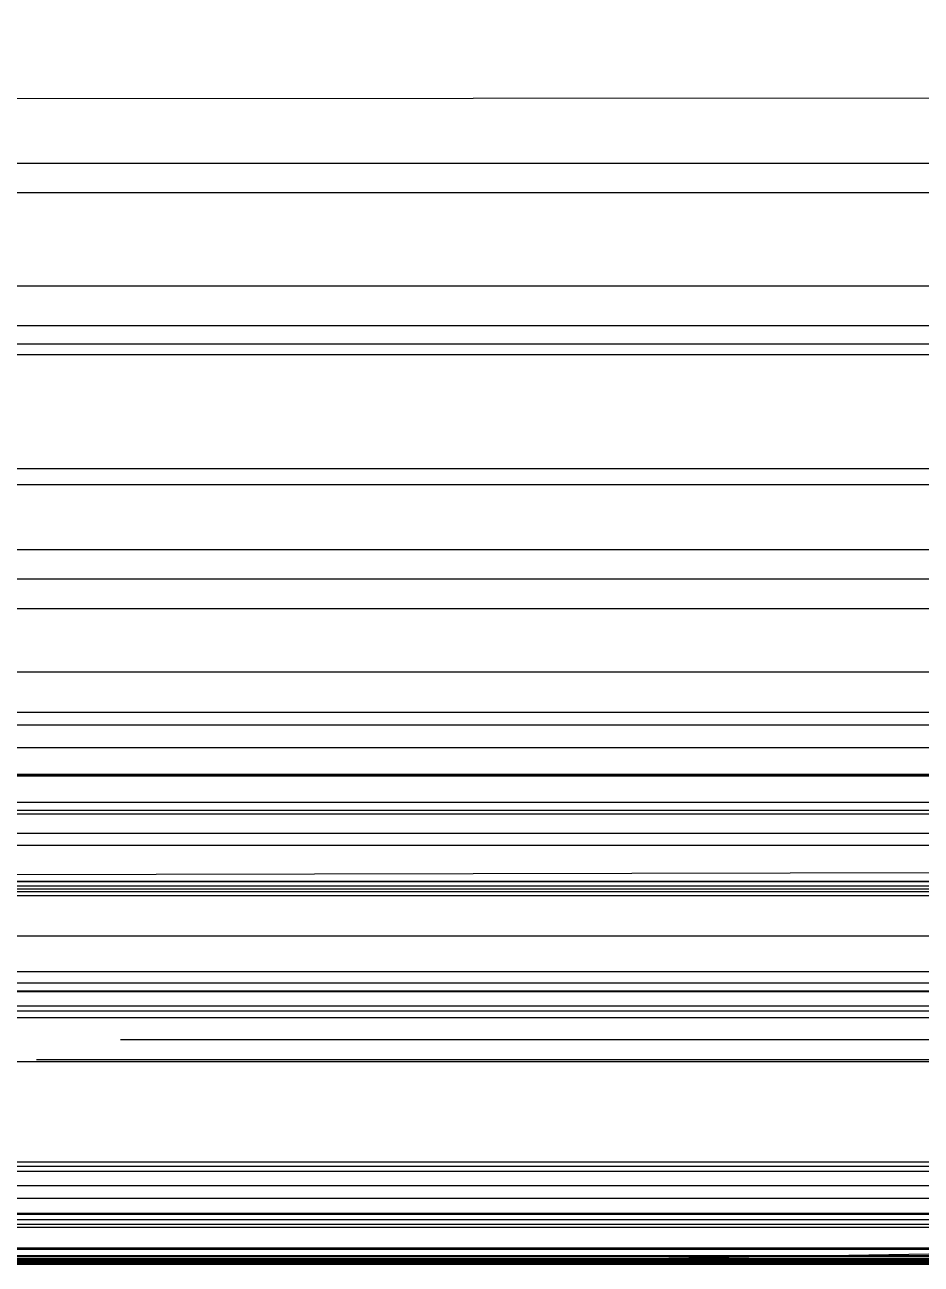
# Model space of a CAD drawing. Header units: metres. Extents: x -978944 to 1068394069015, y -937984 to 996528.
# Drawn here: x 63603 to 203903, y 0 to 194046 of the extents above; entities that cross this region are included whole.
import ezdxf

# ---------------------------------------------------------------- set-up
doc = ezdxf.new("R2010")
doc.units = ezdxf.units.M

msp = doc.modelspace()

# ---------------------------------------------------------------- linework, layer by layer
at = {"layer": 'MCD_Layer_0'}
for p, q in [((0, 0), (26753620474.790131, 493805.772657)), ((349280730858.413086, 489795.722191), (0, 15286.534545)), ((0, 182463.613281), (462020756.25, 485411.464844)), ((300767312905.074829, 465469.363704), (0, 14527.308397)), ((0, 0), (22915632290.344727, 449211.634243)), ((88639869237.940674, 253789.499274), (0, 7920.775482)), ((89313998642.169601, 249735.438261), (0, 7794.248155)), ((63675829771.457367, 223364.366608), (0, 6971.206467)), ((52289173226.511749, 199020.574513), (0, 6211.436216)), ((47014008310.515427, 184830.115712), (0, 5768.551706)), ((0, 0), (130808537902.637436, 182398.413364)), ((0, 172364.832865), (49817599937.904182, 173297.214202)), ((0, 172364.832865), (30461887207.475174, 172998.64265)), ((18626687792.005638, 171243.380537), (0, 167712.167107)), ((0, 60911.592611), (51488335.774742, 162044.28304)), ((15803694104.679592, 156339.062478), (0, 153115.191311)), ((0, 421.74966), (27579727807.50174, 154847.730673)), ((0, 421.74966), (35071858589.854568, 154604.053091)), ((0, 421.74966), (36570284746.325134, 154266.653364)), ((0, 421.74966), (9164287507.689554, 152940.484989)), ((36843897410.94603, 146229.184853), (0, 146914.015752)), ((0, 142446.706902), (12101863771.051388, 146854)), ((0, 144098.734837), (34240669309.420528, 144878.215017)), ((0, 144098.734837), (20937086646.328415, 144628.606195)), ((0, 142446.706902), (16283312130.701685, 75289.422558)), ((0, 0), (5597901715.854924, 126877.25)), ((0, 122082.523588), (8112077250.299516, 125859.75)), ((0, 124578.213734), (26190137735.584091, 125252.100625)), ((0, 124578.213734), (16014441134.13797, 125036.305384)), ((0, 122082.523588), (10914970486.691853, 64526.045602)), ((0, 579.371081), (7094604675.603262, 117566.681961)), ((0, 579.371081), (11947368952.750002, 117468.364444)), ((0, 2559.374152), (43120933400.620872, 114702.94388)), ((0, 111912.736754), (24941460066.74939, 112518.111675)), ((0, 111912.736754), (15250914220.879448, 112324.255661)), ((0, 107289.475048), (22328119974.225521, 107869.841138)), ((0, 107289.475048), (13652939384.025358, 107683.993569)), ((13932683715.338678, 102648.216085), (0, 102613.757761)), ((13927810443.664898, 0), (0, 102613.757761)), ((0, 0), (32641868368.34642, 93678.240891)), ((0, 92734.210352), (16485154138.838148, 93235.841953)), ((0, 459.012183), (4304146895.74773, 93143.308648)), ((0, 92734.210352), (10080150521.122362, 93075.207114)), ((0, 459.012183), (7248216545.054945, 93065.415671)), ((0, 86424.988596), (2810798803.485421, 53442.377537)), ((0, 84454.560849), (15680410581.653112, 84911.404945)), ((0, 84454.560849), (9588075280.635693, 84765.112173)), ((11314521923.860317, 80472.132608), (0, 80849.005412)), ((0, 76701.606606), (3358931436.331715, 79074.75)), ((0, 16005.074463), (8839917314.346695, 77035)), ((0, 76579.244951), (11558935110.170094, 76993.488724)), ((0, 76579.244951), (7067923344.428765, 76860.837628)), ((0, 76442.309936), (404707901.354217, 76802.622958)), ((0, 76701.606606), (4519512864.972837, 40540.211819)), ((8169145928.706838, 74553.330263), (0, 2326.810968)), ((0, 72325.049422), (9420078357.957432, 72716.280772)), ((0, 72325.049422), (5760080067.754249, 72590.998823)), ((3726733509.267536, 72555.348652), (0, 71059.183248)), ((0, 70514.489237), (10383090836.279324, 70895.926637)), ((0, 70514.489237), (6348931749.300486, 70773.780953)), ((0, 67490.928237), (8741677481.468708, 67856.010144)), ((0, 67490.928237), (5345259381.755517, 67739.101893)), ((0, 65613.909336), (2798935036.718834, 67644)), ((0, 65613.909336), (3766025936.060442, 34679.87048)), ((2457115728.609094, 61123.528331), (0, 59863.09874)), ((0, 58326.869926), (1881500471.989147, 60131.5)), ((3884094984.261226, 0), (0, 59936.875)), ((4557338114.866505, 59585.909682), (0, 59936.875)), ((0, 59232.265337), (6681436510.10307, 59552.673263)), ((0, 59232.265337), (4085487169.360988, 59450.070725)), ((0, 12338.599691), (5118728379.185079, 59387.666667)), ((3318260947.170003, 21553.557995), (0, 58713.445268)), ((0, 58326.869926), (2531598441.287042, 30828.345926)), ((0, 57716.014318), (6031341372.639164, 58028.220315)), ((0, 57716.014318), (3687974547.792758, 57928.244237)), ((0, 1223.977825), (12898933248.960606, 54854.761905)), ((0, 266.633925), (1484042850.151756, 54105.679221)), ((0, 266.633925), (2499139597.365385, 54060.432252)), ((0, 51422.733518), (1573866615.216766, 53013.75)), ((0, 51422.733518), (2117670619.377586, 27179.202644)), ((0, 45814.501889), (1208358723.557474, 47232)), ((0, 45814.501889), (1625872066.797625, 24215.002698)), ((0, 44029.480355), (1093414693.846165, 45391.75)), ((0, 44029.480355), (1471212458.264676, 23271.539396)), ((0, 0), (6930112089.87473, 43345.065692)), ((3766823517.405374, 43024.347492), (0, 278.355764)), ((0, 42809.976622), (823171227.488486, 42642.099464)), ((1985851768.83411, 21241.015273), (0, 42643.400837)), ((2376581222.011322, 42099.423731), (0, 1313.923879)), ((0, 40433.732588), (900766145.178899, 41684.75)), ((0, 910.536665), (5562536379.067723, 40807.334037)), ((0, 40433.732588), (1211999785.834862, 21371.026713)), ((0, 38610.154007), (1075635422.139504, 39804.75)), ((1316766926.722291, 5731.861009), (0, 39643.599906)), ((0, 38610.154007), (1447290074.396115, 20407.184296)), ((0, 782.896651), (4149183386.306761, 35086.91787)), ((78573.761776, 35160.268277), (747596979.781519, 36248.125)), ((78573.761776, 35160.268277), (1005880304.713386, 18583.76619)), ((0, 31714.686607), (1316766926.722291, 31673.123366)), ((65444.392538, 32040.894844), (73259030.641774, 32191.920522)), ((4798259443.899145, 21488.276203), (0, 0)), ((0, 0), (1717268509.923693, 21357.29322)), ((0, 10320.704575), (3265345.153505, 10379.082796)), ((0, 10320.704575), (4376076.73328, 10344.558042)), ((0, 10320.704575), (2000345.298761, 10277.391701)), ((2571.137916, 36.094062), (3242204.91226, 10376.885767)), ((2571.137916, 36.094062), (4376076.73328, 10344.558042)), ((2571.137916, 36.094062), (4088109.286671, 10275.822394)), ((107987.792478, 0), (732774.306102, 10388.8125)), ((107987.792478, 0), (4617763.697397, 10356.798637)), ((18626687792.005638, 3546.566532), (0, 15.353102)), ((15803694104.679592, 3237.887998), (0, 14.016831)), ((3726733509.267536, 1502.670471), (0, 6.505067)), ((2457115728.609094, 1265.90972), (0, 5.480129)), ((90112, 0.000001), (90112.000001, 0.000001)), ((90112, 0), (90112.000001, 0.000001)), ((90112, 0.000001), (90112.000002, 0.000001)), ((134144, 0.000001), (134144.000001, 0.000001)), ((134144, 0.000001), (134144.000002, 0.000001)), ((134144, 0), (134144.000002, 0.000001)), ((134144.000001, 0.000001), (134144, 0)), ((134144.000001, 0.000001), (134144, 0.000001)), ((134144.000001, 0), (134144, 0.000001)), ((134144.000001, 0.000001), (134144, 0.000001)), ((134144, 0), (134144.000001, 0.000001)), ((134144.000001, 0), (134144, 0.000001)), ((134144.000001, 0.000001), (134144, 0)), ((134144, 0.000001), (134144.000001, 0.000001)), ((134144.000001, 0.000001), (134144, 0.000001)), ((134144.000002, 0.000001), (134144, 0)), ((134144.000001, 0.000001), (134144, 0.000001)), ((134144.000001, 0), (134144, 0.000001)), ((134144.000001, 0.000001), (134144, 0.000001)), ((134144, 0), (134144.000002, 0.000001)), ((134144.000001, 0), (134144, 0.000001)), ((134144, 0), (134144.000001, 0.000001)), ((134144.000001, 0), (134144, 0.000001)), ((134144.000001, 0.000001), (134144, 0.000001)), ((134144.000002, 0), (134144, 0.000001)), ((134144.000002, 0.000001), (134144, 0.000001)), ((134144.000002, 0.000001), (134144, 0.000001)), ((134144.000002, 0), (134144, 0.000001)), ((134144.000002, 0), (134144, 0.000001)), ((134144.000002, 0.000001), (134144, 0.000001)), ((134144.000001, 0.000001), (134144, 0)), ((134144, 0.000001), (134144.000001, 0.000001)), ((134144, 0), (134144.000001, 0.000001)), ((134144, 0.000001), (134144.000002, 0.000001)), ((134144.000002, 0.000001), (134144, 0.000001)), ((134144.000002, 0.000001), (134144, 0.000001)), ((134144, 0.000001), (134144.000001, 0.000001)), ((134144.000001, 0), (134144, 0.000001)), ((134144.000002, 0.000001), (134144, 0.000001)), ((134144.000002, 0.000001), (134144, 0.000001)), ((134144, 0), (134144.000002, 0.000001)), ((134144, 0), (134144.000002, 0.000001)), ((134144, 0), (134144.000001, 0.000001)), ((134144.000001, 0), (134144, 0.000001)), ((134144, 0.000001), (134144.000002, 0.000001)), ((134144, 0.000001), (134144.000002, 0.000001)), ((134144, 0), (134144.000001, 0.000001)), ((134144, 0.000001), (134144.000001, 0.000001)), ((134144, 0.000001), (134144.000002, 0.000001)), ((134144, 0.000001), (134144.000002, 0.000001)), ((134144, 0.000001), (134144.000002, 0.000001)), ((134144, 0.000001), (134144.000002, 0.000001)), ((134144, 0), (134144.000002, 0.000001)), ((134144, 0.000001), (134144.000001, 0.000001)), ((134144.000001, 0), (134144, 0)), ((134144.000001, 0), (134144.000002, 0.000001)), ((134144.000001, 0.000001), (134144.000002, 0.000001)), ((134144.000001, 0.000001), (134144.000002, 0.000001)), ((134144.000001, 0.000001), (134144.000002, 0.000001)), ((134144.000001, 0.000001), (134144.000003, 0.000001)), ((134144.000001, 0), (134144.000002, 0.000001)), ((134144.000001, 0), (134144.000002, 0.000001)), ((134144.000001, 0), (134144.000001, 0.000001)), ((134144.000001, 0.000001), (134144.000002, 0.000001)), ((134144.000001, 0), (134144.000002, 0.000001)), ((134144.000001, 0), (134144.000002, 0.000001)), ((134144.000001, 0.000001), (134144.000002, 0.000001)), ((134144.000001, 0.000001), (134144.000002, 0.000001)), ((134144.000002, 0.000001), (134144.000001, 0)), ((134144.000002, 0.000001), (134144.000001, 0.000001)), ((134144.000001, 0), (134144.000003, 0.000001)), ((134144.000001, 0), (134144.000002, 0.000001)), ((134144.000003, 0.000001), (134144.000001, 0.000001)), ((134144.000003, 0), (134144.000001, 0.000001)), ((134144.000003, 0.000001), (134144.000001, 0.000001)), ((134144.000002, 0.000001), (134144.000001, 0.000001)), ((134144.000002, 0), (134144.000001, 0.000001)), ((134144.000002, 0.000001), (134144.000001, 0.000001)), ((134144.000001, 0), (134144.000003, 0.000001)), ((134144.000001, 0), (134144.000003, 0.000001)), ((134144.000003, 0), (134144.000001, 0.000001)), ((134144.000003, 0.000001), (134144.000001, 0.000001)), ((134144.000003, 0.000001), (134144.000001, 0)), ((134144.000002, 0.000001), (134144.000001, 0.000001)), ((134144.000001, 0.000001), (134144.000002, 0.000001)), ((134144.000002, 0), (134144.000001, 0.000001)), ((134144.000003, 0.000001), (134144.000001, 0.000001)), ((134144.000003, 0.000001), (134144.000001, 0.000001)), ((134144.000002, 0.000001), (134144.000001, 0)), ((134144.000002, 0.000001), (134144.000001, 0.000001)), ((134144.000002, 0), (134144.000001, 0.000001)), ((134144.000003, 0.000001), (134144.000001, 0)), ((134144.000001, 0.000001), (134144.000003, 0.000001)), ((134144.000001, 0.000001), (134144.000003, 0.000001)), ((134144.000002, 0), (134144.000001, 0.000001)), ((134144.000003, 0), (134144.000001, 0.000001)), ((134144.000003, 0.000001), (134144.000001, 0.000001)), ((134144.000003, 0.000001), (134144.000001, 0.000001)), ((134144.000001, 0), (134144.000001, 0.000001)), ((134144.000002, 0), (134144.000001, 0.000001)), ((134144.000002, 0.000001), (134144.000001, 0.000001)), ((134144.000002, 0), (134144.000001, 0.000001)), ((134144.000002, 0.000001), (134144.000001, 0.000001)), ((134144.000001, 0), (134144.000002, 0.000001)), ((134144.000001, 0.000001), (134144.000002, 0.000001)), ((134144.000001, 0.000001), (134144.000002, 0.000001)), ((134144.000001, 0.000001), (134144.000002, 0.000001)), ((134144.000001, 0), (134144.000003, 0.000001)), ((134144.000003, 0), (134144.000001, 0.000001)), ((134144.000003, 0), (134144.000001, 0.000001)), ((134144.000003, 0.000001), (134144.000001, 0.000001)), ((134144.000002, 0.000001), (134144.000001, 0)), ((134144.000003, 0), (134144.000001, 0.000001)), ((134144.000003, 0.000001), (134144.000001, 0.000001)), ((134144.000003, 0.000001), (134144.000001, 0)), ((134144.000003, 0), (134144.000001, 0.000001)), ((134144.000003, 0.000001), (134144.000001, 0.000001)), ((134144.000003, 0.000001), (134144.000001, 0.000001)), ((134144.000001, 0.000001), (134144.000003, 0.000001)), ((134144.000001, 0.000001), (134144.000003, 0.000001)), ((134144.000001, 0), (134144.000003, 0.000001)), ((134144.000001, 0.000001), (134144.000002, 0.000001)), ((134144.000001, 0), (134144.000002, 0.000001)), ((134144.000001, 0.000001), (134144.000002, 0.000001)), ((134144.000001, 0.000001), (134144.000003, 0.000001)), ((134144.000001, 0.000001), (134144.000003, 0.000001)), ((134144.000003, 0.000001), (134144.000002, 0)), ((134144.000002, 0.000001), (134144.000003, 0.000001)), ((134144.000002, 0.000001), (134144.000003, 0.000001)), ((134144.000002, 0), (134144.000002, 0.000001)), ((134144.000003, 0), (134144.000002, 0.000001)), ((134144.000003, 0.000001), (134144.000002, 0.000001)), ((134144.000003, 0.000001), (134144.000002, 0.000001)), ((134144.000003, 0.000001), (134144.000002, 0.000001)), ((134144.000003, 0), (134144.000002, 0.000001)), ((134144.000003, 0.000001), (134144.000002, 0.000001)), ((134144.000002, 0.000001), (134144.000003, 0.000001)), ((134144.000002, 0.000001), (134144.000003, 0.000001)), ((134144.000002, 0.000001), (134144.000003, 0.000001)), ((134144.000002, 0.000001), (134144.000003, 0.000001)), ((134144.000003, 0), (134144.000002, 0.000001)), ((134144.000003, 0.000001), (134144.000002, 0.000001)), ((134144.000003, 0), (134144.000002, 0.000001)), ((134144.000003, 0.000001), (134144.000002, 0)), ((134144.000002, 0), (134144.000003, 0.000001)), ((134144.000002, 0.000001), (134144.000003, 0.000001)), ((134144.000002, 0.000001), (134144.000004, 0.000001)), ((134144.000002, 0.000001), (134144.000003, 0.000001)), ((134144.000003, 0), (134144.000002, 0.000001)), ((134144.000003, 0), (134144.000002, 0.000001)), ((134144.000004, 0.000001), (134144.000002, 0.000001)), ((134144.000004, 0.000001), (134144.000002, 0.000001)), ((134144.000002, 0.000001), (134144.000003, 0.000001)), ((134144.000002, 0.000001), (134144.000004, 0.000001)), ((134144.000002, 0.000001), (134144.000003, 0.000001)), ((134144.000002, 0.000001), (134144.000004, 0.000001)), ((134144.000002, 0), (134144.000003, 0.000001)), ((134144.000003, 0), (134144.000002, 0.000001)), ((134144.000003, 0.000001), (134144.000002, 0)), ((134144.000003, 0.000001), (134144.000002, 0.000001)), ((134144.000004, 0), (134144.000002, 0.000001)), ((134144.000004, 0), (134144.000002, 0.000001)), ((134144.000004, 0.000001), (134144.000002, 0.000001)), ((134144.000003, 0.000001), (134144.000002, 0)), ((134144.000002, 0), (134144.000003, 0.000001)), ((134144.000002, 0.000001), (134144.000003, 0.000001)), ((134144.000002, 0.000001), (134144.000004, 0.000001)), ((134144.000002, 0.000001), (134144.000003, 0.000001)), ((134144.000004, 0), (134144.000002, 0.000001)), ((134144.000004, 0), (134144.000002, 0.000001)), ((134144.000003, 0.000001), (134144.000002, 0.000001)), ((134144.000003, 0.000001), (134144.000002, 0.000001)), ((134144.000003, 0.000001), (134144.000002, 0)), ((134144.000004, 0), (134144.000002, 0.000001)), ((134144.000004, 0), (134144.000002, 0.000001)), ((134144.000003, 0.000001), (134144.000002, 0.000001)), ((134144.000003, 0.000001), (134144.000002, 0.000001)), ((134144.000003, 0.000001), (134144.000002, 0)), ((134144.000004, 0), (134144.000002, 0.000001)), ((134144.000004, 0.000001), (134144.000002, 0.000001)), ((134144.000004, 0.000001), (134144.000002, 0)), ((134144.000002, 0.000001), (134144.000003, 0.000001)), ((134144.000002, 0.000001), (134144.000003, 0.000001)), ((134144.000002, 0.000001), (134144.000003, 0.000001)), ((134144.000003, 0.000001), (134144.000002, 0.000001)), ((134144.000003, 0.000001), (134144.000002, 0)), ((134144.000003, 0.000001), (134144.000002, 0.000001)), ((134144.000004, 0), (134144.000002, 0.000001)), ((134144.000004, 0), (134144.000002, 0.000001)), ((134144.000003, 0.000001), (134144.000002, 0.000001)), ((134144.000003, 0.000001), (134144.000002, 0.000001)), ((134144.000003, 0.000001), (134144.000002, 0)), ((134144.000003, 0), (134144.000002, 0.000001)), ((134144.000003, 0.000001), (134144.000002, 0.000001)), ((134144.000003, 0), (134144.000002, 0.000001)), ((134144.000003, 0.000001), (134144.000002, 0.000001)), ((134144.000003, 0), (134144.000002, 0.000001)), ((134144.000003, 0), (134144.000002, 0.000001)), ((134144.000003, 0), (134144.000002, 0.000001)), ((134144.000003, 0.000001), (134144.000002, 0.000001)), ((134144.000003, 0.000001), (134144.000002, 0.000001)), ((134144.000003, 0.000001), (134144.000002, 0)), ((134144.000004, 0), (134144.000002, 0.000001)), ((134144.000004, 0), (134144.000002, 0.000001)), ((134144.000003, 0.000001), (134144.000002, 0.000001)), ((134144.000003, 0.000001), (134144.000002, 0.000001)), ((134144.000003, 0.000001), (134144.000002, 0)), ((134144.000004, 0), (134144.000003, 0.000001)), ((134144.000003, 0.000001), (134144.000004, 0.000001)), ((134144.000003, 0.000001), (134144.000004, 0.000001)), ((134144.000004, 0.000001), (134144.000003, 0)), ((134144.000004, 0.000001), (134144.000003, 0.000001)), ((134144.000005, 0.000001), (134144.000003, 0.000001)), ((134144.000005, 0), (134144.000003, 0.000001)), ((134144.000005, 0.000001), (134144.000003, 0.000001)), ((134144.000003, 0), (134144.000004, 0.000001)), ((134144.000004, 0), (134144.000003, 0.000001)), ((134144.000003, 0), (134144.000004, 0.000001)), ((134144.000004, 0.000001), (134144.000003, 0.000001)), ((134144.000004, 0), (134144.000003, 0.000001)), ((134144.000004, 0.000001), (134144.000003, 0.000001)), ((134144.000004, 0), (134144.000003, 0.000001)), ((134144.000004, 0), (134144.000003, 0.000001)), ((134144.000004, 0.000001), (134144.000003, 0.000001)), ((134144.000004, 0.000001), (134144.000003, 0.000001)), ((134144.000004, 0.000001), (134144.000003, 0)), ((134144.000005, 0), (134144.000003, 0.000001)), ((134144.000005, 0), (134144.000003, 0.000001)), ((134144.000004, 0.000001), (134144.000003, 0.000001)), ((134144.000004, 0.000001), (134144.000003, 0.000001)), ((134144.000004, 0.000001), (134144.000003, 0)), ((134144.000005, 0), (134144.000003, 0.000001)), ((134144.000005, 0), (134144.000003, 0.000001)), ((134144.000004, 0.000001), (134144.000003, 0.000001)), ((134144.000004, 0.000001), (134144.000003, 0.000001)), ((134144.000004, 0.000001), (134144.000003, 0)), ((134144.000004, 0), (134144.000005, 0.000001)), ((134144.000005, 0.000001), (134144.000004, 0)), ((134144.000005, 0.000001), (134144.000004, 0.000001)), ((134144.000004, 0.000001), (134144.000005, 0.000001)), ((134144.000004, 0.000001), (134144.000005, 0.000001)), ((134144.000004, 0), (134144.000005, 0.000001)), ((134144.000005, 0.000001), (134144.000004, 0)), ((134144.000005, 0), (134144.000004, 0.000001)), ((134144.000005, 0), (134144.000004, 0.000001)), ((134144.000005, 0.000001), (134144.000004, 0.000001)), ((134144.000005, 0.000001), (134144.000004, 0.000001)), ((134144.000005, 0.000001), (134144.000004, 0)), ((134145.999542, 0), (134145.999544, 0.000001)), ((134145.999544, 0.000001), (134145.999542, 0)), ((134145.999543, 0.000001), (134145.999542, 0.000001)), ((134145.999544, 0), (134145.999542, 0.000001)), ((134145.999544, 0.000001), (134145.999542, 0.000001)), ((134145.999543, 0), (134145.999542, 0.000001)), ((134145.999542, 0.000001), (134145.999543, 0.000001)), ((134145.999544, 0.000001), (134145.999542, 0.000001)), ((134145.999543, 0), (134145.999542, 0.000001)), ((134145.999543, 0.000001), (134145.999542, 0.000001)), ((134145.999542, 0), (134145.999544, 0.000001)), ((134145.999543, 0), (134145.999542, 0.000001)), ((134145.999543, 0.000001), (134145.999542, 0.000001)), ((134145.999542, 0.000001), (134145.999543, 0.000001)), ((134145.999542, 0.000001), (134145.999544, 0.000001)), ((134145.999542, 0), (134145.999544, 0.000001)), ((134145.999542, 0.000001), (134145.999544, 0.000001)), ((134145.999542, 0.000001), (134145.999544, 0.000001)), ((134145.999544, 0), (134145.999542, 0.000001)), ((134145.999544, 0.000001), (134145.999542, 0.000001)), ((134145.999543, 0.000001), (134145.999542, 0)), ((134145.999544, 0), (134145.999542, 0.000001)), ((134145.999544, 0.000001), (134145.999542, 0.000001)), ((134145.999544, 0.000001), (134145.999542, 0.000001)), ((134145.999543, 0.000001), (134145.999542, 0.000001)), ((134145.999542, 0), (134145.999544, 0.000001)), ((134145.999542, 0), (134145.999543, 0.000001)), ((134145.999542, 0), (134145.999543, 0.000001)), ((134145.999542, 0.000001), (134145.999543, 0.000001)), ((134145.999542, 0), (134145.999544, 0.000001)), ((134145.999542, 0), (134145.999544, 0.000001)), ((134145.999542, 0.000001), (134145.999544, 0.000001)), ((134145.999544, 0.000001), (134145.999543, 0)), ((134145.999544, 0.000001), (134145.999543, 0.000001)), ((134145.999543, 0), (134145.999544, 0.000001)), ((134145.999544, 0), (134145.999543, 0.000001)), ((134145.999543, 0), (134145.999544, 0.000001)), ((134145.999544, 0.000001), (134145.999543, 0.000001)), ((134145.999544, 0), (134145.999543, 0.000001)), ((134145.999543, 0), (134145.999543, 0.000001)), ((134145.999544, 0.000001), (134145.999543, 0.000001)), ((134145.999545, 0.000001), (134145.999543, 0)), ((134145.999543, 0), (134145.999543, 0.000001)), ((134145.999543, 0.000001), (134145.999544, 0.000001)), ((134145.999543, 0.000001), (134145.999545, 0.000001)), ((134145.999543, 0.000001), (134145.999544, 0.000001)), ((134145.999544, 0), (134145.999543, 0.000001)), ((134145.999544, 0.000001), (134145.999543, 0.000001)), ((134145.999545, 0.000001), (134145.999543, 0)), ((134145.999545, 0), (134145.999543, 0.000001)), ((134145.999545, 0), (134145.999543, 0.000001)), ((134145.999545, 0.000001), (134145.999543, 0.000001)), ((134145.999544, 0.000001), (134145.999543, 0)), ((134145.999543, 0.000001), (134145.999544, 0.000001)), ((134145.999543, 0.000001), (134145.999544, 0.000001)), ((134145.999543, 0), (134145.999544, 0.000001)), ((134145.999545, 0), (134145.999543, 0.000001)), ((134145.999545, 0.000001), (134145.999543, 0.000001)), ((134145.999545, 0.000001), (134145.999543, 0)), ((134145.999543, 0.000001), (134145.999544, 0.000001)), ((134145.999543, 0), (134145.999544, 0.000001)), ((134145.999543, 0.000001), (134145.999545, 0.000001)), ((134145.999543, 0.000001), (134145.999544, 0.000001)), ((134145.999545, 0.000001), (134145.999543, 0.000001)), ((134145.999543, 0.000001), (134145.999544, 0.000001)), ((134145.999545, 0.000001), (134145.999544, 0.000001)), ((134145.999544, 0), (134145.999546, 0.000001)), ((134145.999545, 0), (134145.999544, 0.000001)), ((134145.999544, 0), (134145.999544, 0.000001)), ((134145.999545, 0.000001), (134145.999544, 0.000001)), ((134145.999544, 0), (134145.999545, 0.000001)), ((134145.999545, 0), (134145.999544, 0.000001)), ((134145.999546, 0.000001), (134145.999544, 0)), ((134145.999546, 0.000001), (134145.999544, 0.000001)), ((134145.999545, 0.000001), (134145.999544, 0.000001)), ((134145.999545, 0.000001), (134145.999544, 0.000001)), ((134145.999544, 0.000001), (134145.999545, 0.000001)), ((134145.999544, 0.000001), (134145.999545, 0.000001)), ((134145.999544, 0), (134145.999545, 0.000001)), ((134145.999545, 0), (134145.999544, 0.000001)), ((134145.999545, 0), (134145.999544, 0.000001)), ((134145.999545, 0.000001), (134145.999544, 0.000001)), ((134145.999545, 0.000001), (134145.999544, 0.000001)), ((134145.999544, 0), (134145.999546, 0.000001)), ((134145.999544, 0), (134145.999545, 0.000001)), ((134145.999544, 0), (134145.999544, 0.000001)), ((134145.999544, 0.000001), (134145.999545, 0.000001)), ((134145.999544, 0), (134145.999546, 0.000001)), ((134145.999544, 0), (134145.999546, 0.000001)), ((134145.999544, 0.000001), (134145.999546, 0.000001)), ((134145.999546, 0), (134145.999544, 0.000001)), ((134145.999546, 0), (134145.999544, 0.000001)), ((134145.999546, 0.000001), (134145.999544, 0.000001)), ((134145.999545, 0.000001), (134145.999544, 0)), ((134145.999544, 0), (134145.999545, 0.000001)), ((134145.999545, 0.000001), (134145.999544, 0.000001)), ((134145.999545, 0), (134145.999544, 0.000001)), ((134145.999545, 0.000001), (134145.999544, 0.000001)), ((134145.999545, 0), (134145.999544, 0.000001)), ((134145.999544, 0), (134145.999544, 0.000001)), ((134145.999545, 0.000001), (134145.999544, 0.000001)), ((134145.999545, 0.000001), (134145.999544, 0.000001)), ((134145.999546, 0), (134145.999545, 0.000001)), ((134145.999546, 0), (134145.999545, 0.000001)), ((134145.999545, 0.000001), (134145.999546, 0.000001)), ((134145.999546, 0), (134145.999545, 0.000001)), ((134145.999546, 0), (134145.999545, 0.000001)), ((134145.999546, 0.000001), (134145.999545, 0.000001)), ((134145.999546, 0.000001), (134145.999545, 0)), ((134145.999545, 0.000001), (134145.999546, 0.000001)), ((134145.999546, 0.000001), (134145.999545, 0.000001)), ((134145.999547, 0), (134145.999545, 0.000001)), ((134145.999547, 0), (134145.999545, 0.000001)), ((134145.999547, 0.000001), (134145.999545, 0.000001)), ((134145.999547, 0.000001), (134145.999545, 0.000001)), ((134145.999546, 0.000001), (134145.999545, 0)), ((134145.999547, 0), (134145.999545, 0.000001)), ((134145.999547, 0), (134145.999545, 0.000001)), ((134145.999547, 0.000001), (134145.999545, 0.000001)), ((134145.999546, 0.000001), (134145.999545, 0)), ((134145.999547, 0), (134145.999545, 0.000001)), ((134145.999547, 0), (134145.999545, 0.000001)), ((134145.999547, 0.000001), (134145.999545, 0.000001)), ((134145.999546, 0.000001), (134145.999545, 0)), ((134145.999546, 0), (134145.999547, 0.000001)), ((134145.999546, 0), (134145.999547, 0.000001)), ((134145.999548, 0.000001), (134145.999546, 0.000001)), ((134145.999548, 0.000001), (134145.999546, 0.000001)), ((134145.999546, 0), (134145.999546, 0.000001)), ((134145.999547, 0), (134145.999546, 0.000001)), ((134145.999547, 0), (134145.999546, 0.000001)), ((134145.999547, 0.000001), (134145.999546, 0.000001)), ((134145.999547, 0.000001), (134145.999546, 0.000001)), ((134145.999547, 0.000001), (134145.999546, 0)), ((134145.999547, 0.000001), (134145.999546, 0.000001)), ((134145.999548, 0), (134145.999546, 0.000001)), ((134145.999548, 0), (134145.999546, 0.000001)), ((134145.999548, 0.000001), (134145.999546, 0.000001)), ((134145.999547, 0.000001), (134145.999546, 0)), ((134145.999547, 0.000001), (134145.999546, 0.000001)), ((134145.999548, 0.000001), (134145.999547, 0.000001)), ((134147.999084, 0.000001), (134147.999086, 0.000001)), ((134147.999084, 0), (134147.999086, 0.000001)), ((134147.999084, 0.000001), (134147.999086, 0.000001)), ((134147.999084, 0.000001), (134147.999086, 0.000001)), ((134147.999084, 0.000001), (134147.999086, 0.000001)), ((134147.999084, 0.000001), (134147.999085, 0)), ((134147.999086, 0.000001), (134147.999084, 0)), ((134147.999085, 0), (134147.999086, 0.000001)), ((134147.999086, 0), (134147.999085, 0.000001)), ((134147.999086, 0), (134147.999085, 0.000001)), ((134147.999087, 0.000001), (134147.999085, 0)), ((134147.999085, 0), (134147.999086, 0.000001)), ((134147.999085, 0.000001), (134147.999086, 0.000001)), ((134147.999085, 0.000001), (134147.999087, 0.000001)), ((134147.999085, 0.000001), (134147.999086, 0.000001)), ((134147.999086, 0), (134147.999085, 0.000001)), ((134147.999086, 0), (134147.999085, 0.000001)), ((134147.999086, 0.000001), (134147.999085, 0.000001)), ((134147.999086, 0.000001), (134147.999085, 0.000001)), ((134147.999088, 0.000001), (134147.999086, 0)), ((134147.999086, 0.000001), (134147.999087, 0.000001)), ((134147.999086, 0.000001), (134147.999088, 0.000001)), ((134147.999087, 0), (134147.999086, 0.000001)), ((134147.999087, 0), (134147.999086, 0.000001)), ((134147.999087, 0.000001), (134147.999086, 0.000001)), ((134147.999087, 0.000001), (134147.999086, 0.000001)), ((134147.999086, 0), (134147.999087, 0.000001)), ((134147.999086, 0.000001), (134147.999087, 0.000001)), ((134147.999086, 0.000001), (134147.999088, 0.000001)), ((134147.999087, 0.000001), (134147.999088, 0.000001)), ((134149.998628, 0), (134149.998627, 0.000001)), ((134149.998628, 0), (134149.998627, 0.000001)), ((134149.998628, 0.000001), (134149.998627, 0.000001)), ((134149.998628, 0.000001), (134149.998627, 0.000001)), ((134149.998628, 0.000001), (134149.998627, 0))]:
    msp.add_line(p, q, dxfattribs=at)

doc.saveas('drawing.dxf')
